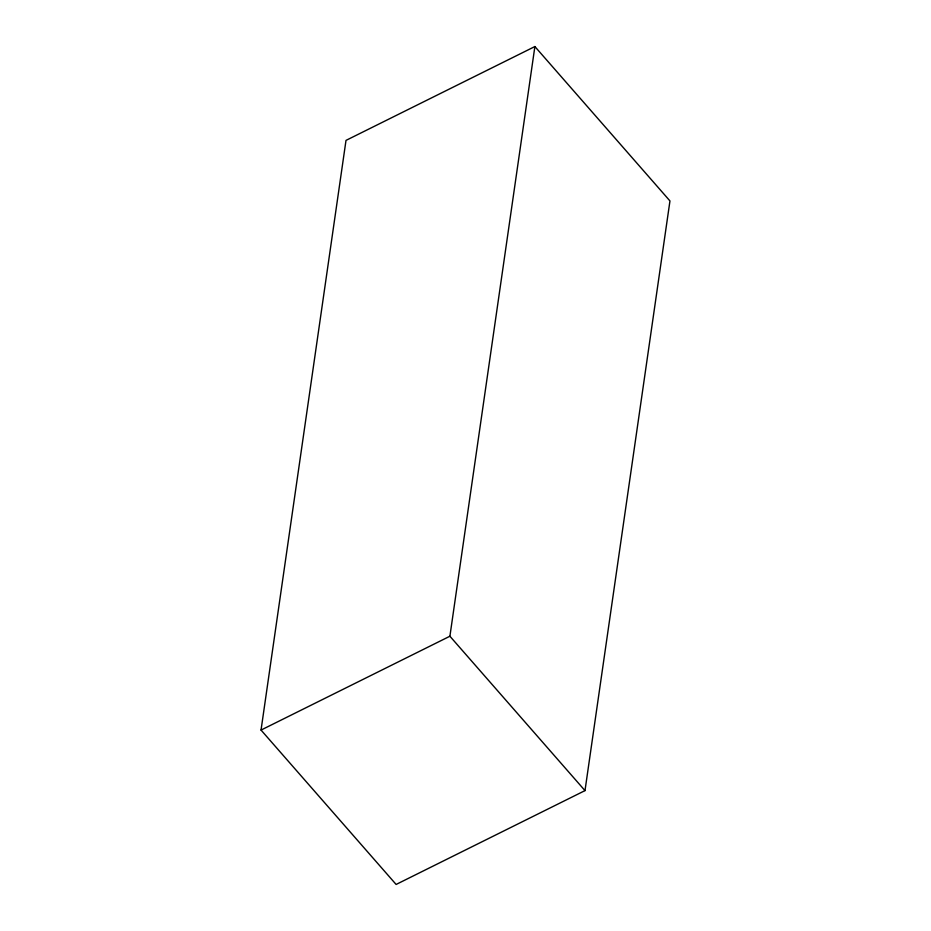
<?xml version="1.0" encoding="UTF-8"?>
<svg xmlns="http://www.w3.org/2000/svg" width="931" height="931" viewBox="0 0 931 931"><rect width="100%" height="100%" fill="white"/><g stroke="black" fill="none" stroke-linecap="round" stroke-linejoin="round"><path stroke-width="1.4" d="M261.041 730.067L346.006 140.383L534.883 46.55L669.959 200.933L584.994 790.617L396.117 884.45L261.041 730.067L449.906 636.234L534.883 46.55M449.906 636.234L584.994 790.617"/></g></svg>
